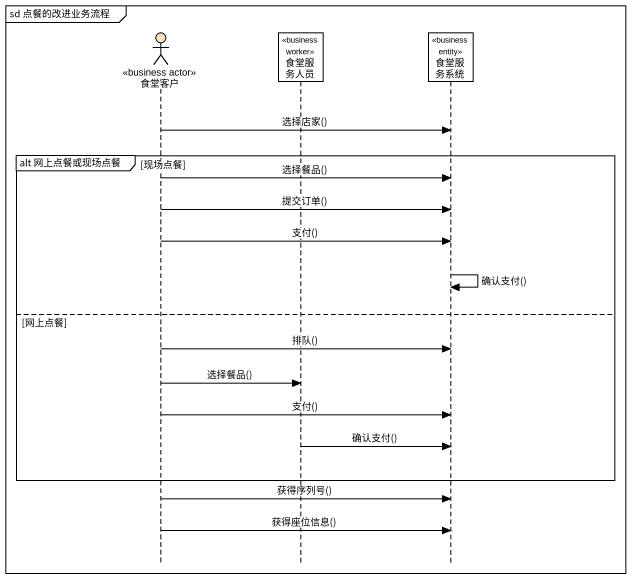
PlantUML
@startuml
mainframe sd 点餐的改进业务流程
hide footbox
actor 食堂客户 <<business actor>> #F8E2C1
participant 食堂服务人员 <<business worker>>
participant 食堂服务系统 <<business entity>>

食堂客户 -> 食堂服务系统 : 选择店家()
group alt 网上点餐或现场点餐 [现场点餐]
  食堂客户 -> 食堂服务系统 : 选择餐品()
  食堂客户 -> 食堂服务系统 : 提交订单()
  食堂客户 -> 食堂服务系统 : 支付()
  食堂服务系统 -> 食堂服务系统 : 确认支付()
else 网上点餐
  食堂客户 -> 食堂服务系统 : 排队()
  食堂客户 -> 食堂服务人员 : 选择餐品()
  食堂客户 -> 食堂服务系统 : 支付()
  食堂服务人员 -> 食堂服务系统 : 确认支付()
end
食堂客户 -> 食堂服务系统 : 获得序列号()
食堂客户 -> 食堂服务系统 : 获得座位信息()
@enduml
